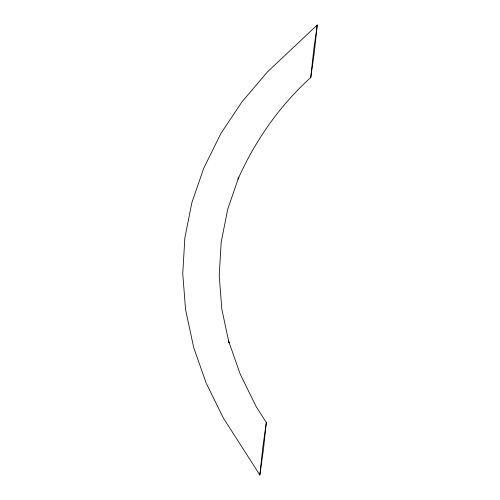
<?xml version="1.0" encoding="UTF-8"?>
<svg xmlns="http://www.w3.org/2000/svg" width="500" height="500" viewBox="0 0 500 500"><rect width="100%" height="100%" fill="white"/><g stroke="black" fill="none" stroke-linecap="round" stroke-linejoin="round"><path stroke-width="0.75" d="M259.844 475L262.769 447.562L266.319 422.512L256.369 406.969L240.256 374.244L228.556 340.9L229.031 342.912L221.844 309.275L219.219 275.587L221.188 242.15L227.719 209.244L238.769 177.15L238.031 179.062C255.094 140.756 279.625 105.656 310.769 77.487L314.319 52.438L317.244 25L267.431 71.938L241.962 101.85L220.881 133.481L203.637 168.475L191.838 202.763L184.856 237.919L182.756 273.644L185.556 309.631L193.706 347.581L206.181 383.125L223.35 418.006L259.844 475L263.394 449.95L266.319 422.512M310.769 77.487L313.694 50.05L317.244 25"/></g></svg>
